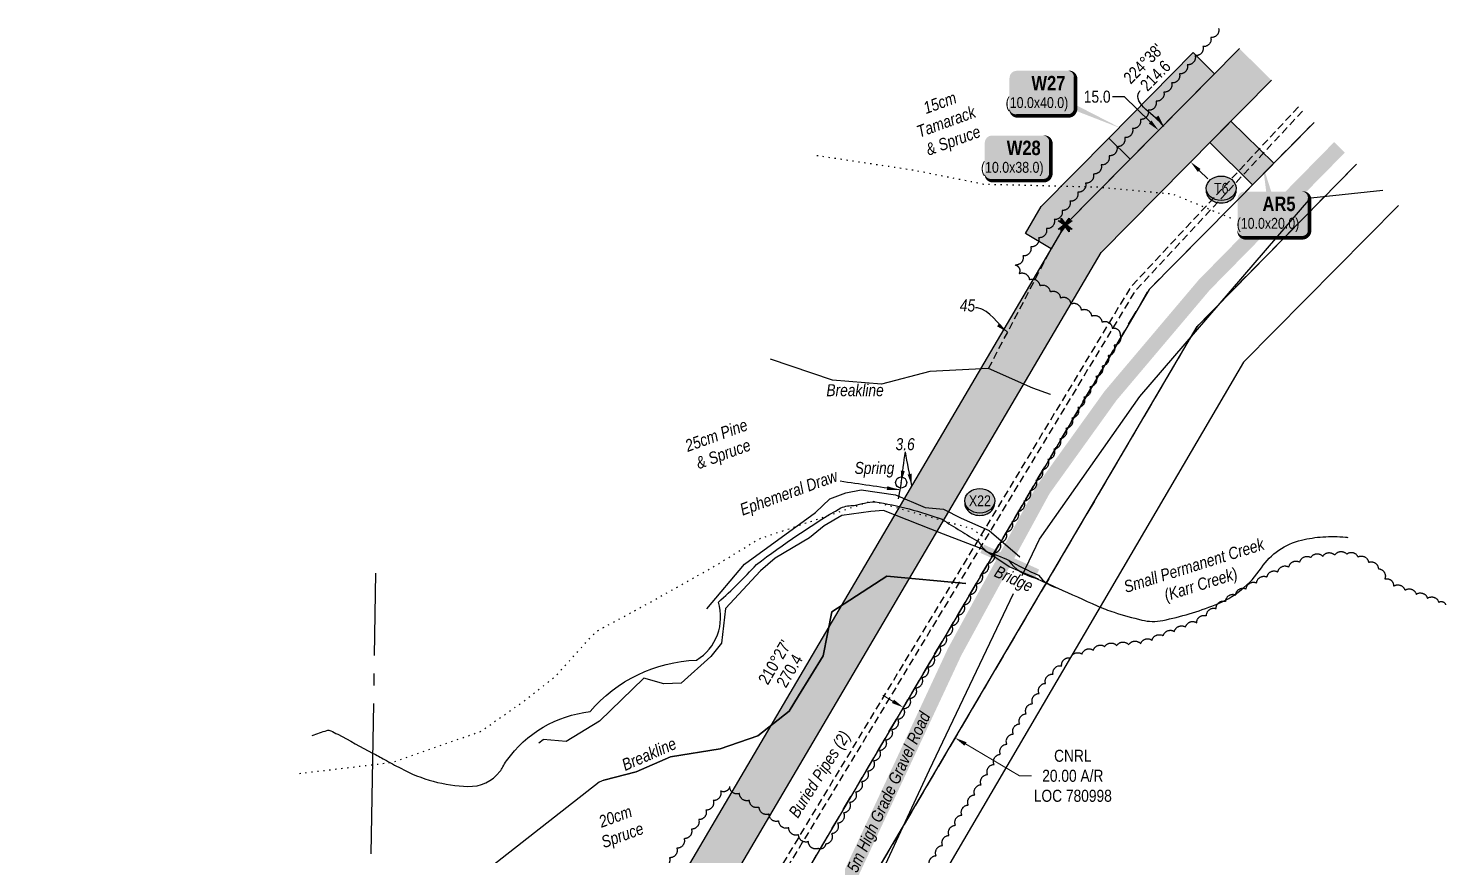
# Model space of a CAD drawing. Extents: x 406232 to 435383, y 6039561 to 6052989.
# Drawn here: x 428632 to 429813, y 6044757 to 6045446 of the extents above; entities that cross this region are included whole.
import ezdxf
from ezdxf.enums import TextEntityAlignment as Align

# ---------------------------------------------------------------- set-up
doc = ezdxf.new("R2010")
doc.units = 0
doc.header["$LTSCALE"] = 5
doc.header["$PDSIZE"] = 0.5
for name, pattern in [('0', [1, 1, 0]), ('foc-ACCESSROAD', [3.75, 2.5, -1.25]), ('foc-QUARTERLINE', [33, 25, -3, 2, -3]), ('foc-TIELINE', [1.875, 1.25, -0.625]), ('foc-TOPO', [1, 0.2, -0.8]), ('foc-TOPO-ephemeral', [6.25, 3.125, -0.625, 0.625, -0.625, 0.625, -0.625]), ('UG_PIPE', [1.875, 1.25, -0.625])]:
    doc.linetypes.add(name, pattern=pattern)
doc.layers.get('Defpoints').update_dxf_attribs({"color": 9})
for name, color, linetype, lineweight in [('AS-GENERAL', 48, 'Continuous', 18), ('F-AR-T', 190, 'Continuous', 9), ('F-RW-T', 190, 'Continuous', 9), ('T-TEXT', 48, 'Continuous', 18), ('T-TIE-T', 201, 'Continuous', 18)]:
    doc.layers.add(name, color=color, linetype=linetype, lineweight=lineweight)
for name, color, linetype in [('AS-PIPE-UG', 44, 'UG_PIPE'), ('AS-PIPE-UG-T', 44, 'Continuous'), ('AS-ROADS', 254, 'Continuous'), ('F-AR', 190, 'foc-ACCESSROAD'), ('F-RW', 190, 'Continuous'), ('L-BD', 7, 'Continuous'), ('L-MON', 1, 'Continuous'), ('L-SECQ', 8, 'foc-QUARTERLINE'), ('P-BUFFER-H 100m', 191, 'Continuous'), ('P-CROSSINGS', 250, 'Continuous'), ('P-PROPOSED', 10, 'Continuous'), ('P-PROPOSED-H', 21, 'Continuous'), ('P-TEMP-BLOCKS', 250, 'Continuous'), ('P-TEMP-H', 41, 'Continuous'), ('P-TEMP_WORKSPACE', 46, 'Continuous'), ('P-TXT', 4, 'Continuous'), ('P-WORKAREA', 113, 'Continuous'), ('P-WORKAREA-H', 111, 'Continuous'), ('T-BUSH', 110, '0'), ('T-BUSH-T', 110, 'Continuous'), ('T-CREEK', 160, 'Continuous'), ('T-DRAW', 143, 'foc-TOPO-ephemeral'), ('T-SLOPE', 48, 'Continuous'), ('T-TIE', 201, 'foc-TIELINE'), ('T-VEGETATION-CHANGE', 104, 'foc-TOPO'), ('T-WATER-T', 170, 'Continuous'), ('WETLAND', 143, 'Continuous')]:
    doc.layers.add(name, color=color, linetype=linetype)
doc.styles.add('80', font='ARIALN.TTF', dxfattribs={"height": 10})
doc.styles.add('80CG', font='ARIALN.TTF', dxfattribs={"height": 10})
doc.styles.add('80L', font='ARIALN.TTF', dxfattribs={"height": 10})
doc.styles.add('80LS', font='ARIALNI.TTF', dxfattribs={"height": 10})
doc.styles.add('BOLD', font='ARIALNB.TTF')
doc.styles.add('Crossing', font='ARIALN.TTF', dxfattribs={"height": 10})
doc.styles.add('foc-LtypeFont', font='ARIALN.TTF', dxfattribs={"height": 7.35})
doc.linetypes.add('foc-TOPO-flowdirection-NOLINE', pattern='A,0,[">",foc-LtypeFont,S=0.3,R=0,X=0,Y=-0.945],-20,[">",foc-LtypeFont,S=0.3,R=0,X=0,Y=-0.945],0', length=20)
doc.dimstyles.new('Compass 5 000', dxfattribs={"dimscale": 5, "dimtxt": 9, "dimasz": 2, "dimexe": 0.2, "dimexo": 0.0625, "dimgap": 0.5, "dimtad": 0, "dimtih": 1, "dimtoh": 1, "dimzin": 0, "dimdsep": 46, "dimtxsty": '80CG', "dimcen": 0.1, "dimse1": 1, "dimse2": 1, "dimclrd": 256, "dimclrt": 256, "dimaunit": 1, "dimadec": 4, "dimazin": 0, "dimtfac": 0.06, "dimtofl": 0, "dimtmove": 0, "dimatfit": 1, "dimfxl": 0.2, "dimtolj": 1, "dimtzin": 0, "dimlwd": -1, "dimarcsym": 0})

# ---------------------------------------------------------------- blocks, each defined once
blk = doc.blocks.new('*D548')
at = {"layer": 'Defpoints', "color": 0, "transparency": 16777216}
for p in [(429355.3, 6044870.6), (429404.1, 6044854.9), (429398.4, 6044845.3)]:
    blk.add_point(p, dxfattribs=at)
at = {"layer": 'F-AR-T', "transparency": 16777216}
for p, q in [((429352.4, 6044885.3), (429343.8, 6044890.4)), ((429412.7, 6044849.9), (429457.8, 6044823.3)), ((429457.8, 6044823.3), (429467.8, 6044823.3))]:
    blk.add_line(p, q, dxfattribs=at)
for points in [[(429353.2, 6044886.8), (429351.5, 6044883.9), (429361, 6044880.3)], [(429413.6, 6044851.3), (429411.9, 6044848.4), (429404.1, 6044854.9)]]:
    blk.add_solid(points, dxfattribs=at)
at = {"layer": 'F-AR-T', "transparency": 16777216, "insert": (429502.1, 6044823.3), "char_height": 10, "attachment_point": 5, "style": '80CG'}
blk.add_mtext('\\A1;CNRL\\P20.00 A/R\\PLOC 780998', dxfattribs=at)
blk = doc.blocks.new('*D546')
at = {"layer": 'Defpoints', "color": 0, "transparency": 16777216}
for p in [(429600.6, 6045388.1), (429573.6, 6045360.8), (429627.2, 6045361.8)]:
    blk.add_point(p, dxfattribs=at)
at = {"layer": 'P-TXT', "transparency": 16777216}
for p, q in [((429545.2, 6045388.8), (429535.2, 6045388.8)), ((429566.4, 6045367.8), (429545.2, 6045388.8)), ((429607.3, 6045327.4), (429614.5, 6045320.4))]:
    blk.add_line(p, q, dxfattribs=at)
for points in [[(429567.6, 6045369), (429565.3, 6045366.6), (429573.6, 6045360.8)], [(429608.5, 6045328.6), (429606.2, 6045326.2), (429600.2, 6045334.5)]]:
    blk.add_solid(points, dxfattribs=at)
at = {"layer": 'P-TXT', "transparency": 16777216, "insert": (429522.4, 6045388.8), "char_height": 10, "attachment_point": 5, "style": '80CG'}
blk.add_mtext('\\A1;15.0', dxfattribs=at)
blk = doc.blocks.new('TEMP')
h = blk.add_hatch(color=255)
h.dxf.hatch_style = 1
h.paths.add_polyline_path([(0, 0.25), (-0.67, 1.15), (-0.67, 0.67), (-1.15, 0.67), (-0.25, 0), (-1.15, -0.67), (-0.67, -0.67), (-0.67, -1.15), (0, -0.25), (0.67, -1.15), (0.67, -0.67), (1.15, -0.67), (0.25, 0), (1.15, 0.67), (0.67, 0.67), (0.67, 1.15)])
h.paths.add_polyline_path([(0.57, 0.85), (0.57, 0.57), (0.85, 0.57), (0.08, 0), (0.85, -0.57), (0.57, -0.57), (0.57, -0.85), (0, -0.08), (-0.57, -0.85), (-0.57, -0.57), (-0.85, -0.57), (-0.08, 0), (-0.85, 0.57), (-0.57, 0.57), (-0.57, 0.85), (0, 0.08)], flags=16)
h = blk.add_hatch(color=1)
h.dxf.hatch_style = 1
h.paths.add_polyline_path([(0, 0.08), (-0.57, 0.85), (-0.57, 0.57), (-0.85, 0.57), (-0.08, 0), (-0.85, -0.57), (-0.57, -0.57), (-0.57, -0.85), (0, -0.08), (0.57, -0.85), (0.57, -0.57), (0.85, -0.57), (0.08, 0), (0.85, 0.57), (0.57, 0.57), (0.57, 0.85)])
at = {"color": 1}
for p, q in [((-0.08, 0), (0.08, 0)), ((0, 0.08), (0, -0.08))]:
    blk.add_line(p, q, dxfattribs=at)
at = {"color": 255, "flags": 128}
blk.add_lwpolyline([(-0.25, 0), (-1.15, 0.67), (-0.67, 0.67), (-0.67, 1.15), (0, 0.25), (0.67, 1.15), (0.67, 0.67), (1.15, 0.67), (0.25, 0), (1.15, -0.67), (0.67, -0.67), (0.67, -1.15), (0, -0.25), (-0.67, -1.15), (-0.67, -0.67), (-1.15, -0.67)], close=True, dxfattribs=at)
at = {"color": 1, "flags": 128}
blk.add_lwpolyline([(-0.08, 0), (-0.85, 0.57), (-0.57, 0.57), (-0.57, 0.85), (0, 0.08), (0.57, 0.85), (0.57, 0.57), (0.85, 0.57), (0.08, 0), (0.85, -0.57), (0.57, -0.57), (0.57, -0.85), (0, -0.08), (-0.57, -0.85), (-0.57, -0.57), (-0.85, -0.57)], close=True, dxfattribs=at)
blk = doc.blocks.new('*D551')
at = {"layer": 'Defpoints', "color": 0, "transparency": 16777216}
for p in [(429326.1, 6044722.4), (429368.6, 6044697.4), (429368.1, 6044696.5)]:
    blk.add_point(p, dxfattribs=at)
at = {"layer": 'F-RW-T', "transparency": 16777216}
for p, q in [((429316.9, 6044726.5), (429308.3, 6044731.5)), ((429376.7, 6044691.4), (429385.3, 6044686.3)), ((429385.3, 6044686.3), (429395.3, 6044686.3))]:
    blk.add_line(p, q, dxfattribs=at)
for points in [[(429317.8, 6044727.9), (429316.1, 6044725), (429325.5, 6044721.4)], [(429377.6, 6044692.8), (429375.9, 6044690), (429368.1, 6044696.5)]]:
    blk.add_solid(points, dxfattribs=at)
at = {"layer": 'F-RW-T', "transparency": 16777216, "insert": (429434.9, 6044686.3), "char_height": 10, "attachment_point": 5, "style": '80CG'}
blk.add_mtext('\\A1;CNRL\\P20.00 P/L R/W\\PPlan 812 2216\\PPLA 800697\\P(18932-41)\\P(18932-20)', dxfattribs=at)
blk = doc.blocks.new('*U635')
h = blk.add_hatch(color=111)
edge = h.paths.add_edge_path()
edge.add_line((-24, -20), (24, -20))
edge.add_arc((24, -14), 6, 270, 360)
edge.add_line((30, -14), (30, 12.5))
edge.add_arc((24, 12.5), 6, 0, 90)
edge.add_line((24, 18.5), (-24, 18.5))
edge.add_arc((-24, 12.5), 6, 90, 180)
edge.add_line((-30, 12.5), (-30, -14))
edge.add_arc((-24, -14), 6, 180, 270)
at = {"flags": 128}
blk.add_lwpolyline([(-8.9, 40.4, 0, 7.5, 0), (0, 0, 0, 0, 0)], format="xyseb", dxfattribs=at)
at = {"color": 250, "flags": 128}
blk.add_lwpolyline([(-24, -20, 3, 3, 0), (24, -20, 3, 3, 0.414214), (30, -14, 3, 3, 0), (30, 12.5, 3, 0, 0.414214), (24, 18.5, 0, 0, 0), (-24, 18.5, 0, 0, 0.414214), (-30, 12.5, 0, 0, 0), (-30, -14, 0, 3, 0.414214)], format="xyseb", close=True, dxfattribs=at)
at = {"color": 250}
for tag, p, height, style in [('TEMP_AREA_W1_001', (-9.2, 2.2), 12, 'BOLD'), ('ENTER_TEXT_001', (-30.7, -12.5), 9, '80')]:
    blk.add_attdef(tag, p, '', height=height, dxfattribs=dict(at, style=style))
blk = doc.blocks.new('*U538')
h = blk.add_hatch(color=191)
edge = h.paths.add_edge_path()
edge.add_line((-21.5, -19.1), (21.5, -19.1))
edge.add_arc((21.5, -13.1), 6, 270, 360)
edge.add_line((27.5, -13.1), (27.5, 12.5))
edge.add_arc((21.5, 12.5), 6, 0, 90)
edge.add_line((21.5, 18.5), (-21.5, 18.5))
edge.add_arc((-21.5, 12.5), 6, 90, 180)
edge.add_line((-27.5, 12.5), (-27.5, -13.1))
edge.add_arc((-21.5, -13.1), 6, 180, 270)
at = {"color": 250, "flags": 128}
blk.add_lwpolyline([(-21.5, -19.1, 3, 3, 0), (21.5, -19.1, 3, 3, 0.414214), (27.5, -13.1, 3, 3, 0), (27.5, 12.5, 3, 0, 0.414214), (21.5, 18.5, 0, 0, 0), (-21.5, 18.5, 0, 0, 0.414214), (-27.5, 12.5, 0, 0, 0), (-27.5, -13.1, 0, 3, 0.414214)], format="xyseb", close=True, dxfattribs=at)
at = {"flags": 128}
blk.add_lwpolyline([(3.2, -14.8, 0, 7.5, 0), (0, 0, 0, 0, 0)], format="xyseb", dxfattribs=at)
at = {"color": 250}
for tag, p, height, style in [('TEMP_AREA_W1_001', (-9.2, 2.2), 12, 'BOLD'), ('ENTER_TEXT_001', (-30.7, -12.5), 9, '80')]:
    blk.add_attdef(tag, p, '', height=height, dxfattribs=dict(at, style=style))
blk = doc.blocks.new('xing3')
h = blk.add_hatch(color=250)
h.dxf.hatch_style = 1
edge = h.paths.add_edge_path()
edge.add_ellipse((0, -2), major_axis=(-12.5, 0), ratio=0.816297, start_angle=0, end_angle=180)
edge.add_line((12.5, -2), (12.5, 0))
edge.add_ellipse((0, 0), major_axis=(-12.5, 0), ratio=0.816297, start_angle=0, end_angle=180, ccw=False)
edge.add_line((-12.5, 0), (-12.5, -2))
at = {"layer": 'P-BUFFER-H 100m'}
h = blk.add_hatch(color=256, dxfattribs=at)
h.dxf.hatch_style = 1
edge = h.paths.add_edge_path()
edge.add_ellipse((0, 0), major_axis=(-12.5, 0), ratio=0.816297, start_angle=0, end_angle=360)
at = {"color": 250}
blk.add_ellipse((0, 0), major_axis=(-12.5, 0), ratio=0.816297, dxfattribs=at)
blk.add_ellipse((0, -2), major_axis=(-12.5, 0), ratio=0.816297, start_param=0, end_param=3.141593, dxfattribs=at)
at = {"color": 250, "style": 'Crossing'}
blk.add_attdef('CROSSING', text='', height=9, dxfattribs=at).set_placement((0.1, 0), align=Align.MIDDLE_CENTER)
at = {"color": 250, "style": 'Crossing', "flags": 1}
for tag, p in [('OWNER', (0.1, -12.5)), ('DESCRIPTION', (0.1, -25.8)), ('LOCATION', (0.1, -39.3)), ('DWG_REF', (0.1, -52.8))]:
    blk.add_attdef(tag, text='', height=9, dxfattribs=at).set_placement(p, align=Align.MIDDLE_CENTER)
blk = doc.blocks.new('xing2')
h = blk.add_hatch(color=50)
h.dxf.hatch_style = 1
edge = h.paths.add_edge_path()
edge.add_ellipse((0, 0), major_axis=(-12.5, 0), ratio=0.816297, start_angle=0, end_angle=360)
h = blk.add_hatch(color=250)
h.dxf.hatch_style = 1
edge = h.paths.add_edge_path()
edge.add_ellipse((0, -2), major_axis=(-12.5, 0), ratio=0.816297, start_angle=0, end_angle=180)
edge.add_line((12.5, -2), (12.5, 0))
edge.add_ellipse((0, 0), major_axis=(-12.5, 0), ratio=0.816297, start_angle=0, end_angle=180, ccw=False)
edge.add_line((-12.5, 0), (-12.5, -2))
at = {"color": 250}
blk.add_ellipse((0, 0), major_axis=(-12.5, 0), ratio=0.816297, dxfattribs=at)
blk.add_ellipse((0, -2), major_axis=(-12.5, 0), ratio=0.816297, start_param=0, end_param=3.141593, dxfattribs=at)
at = {"color": 250, "style": 'Crossing'}
blk.add_attdef('CROSSING', text='', height=9, dxfattribs=at).set_placement((0.1, 0), align=Align.MIDDLE_CENTER)
at = {"color": 250, "style": 'Crossing', "flags": 1}
for tag, p in [('OWNER', (0.1, -12.5)), ('DESCRIPTION', (0.1, -25.8)), ('LOCATION', (0.1, -39.3)), ('DWG_REF', (0.1, -52.8))]:
    blk.add_attdef(tag, text='', height=9, dxfattribs=at).set_placement(p, align=Align.MIDDLE_CENTER)
blk = doc.blocks.new('*U1034')
h = blk.add_hatch(color=191)
edge = h.paths.add_edge_path()
edge.add_line((-21.5, -19.1), (21.5, -19.1))
edge.add_arc((21.5, -13.1), 6, 270, 360)
edge.add_line((27.5, -13.1), (27.5, 12.5))
edge.add_arc((21.5, 12.5), 6, 0, 90)
edge.add_line((21.5, 18.5), (-21.5, 18.5))
edge.add_arc((-21.5, 12.5), 6, 90, 180)
edge.add_line((-27.5, 12.5), (-27.5, -13.1))
edge.add_arc((-21.5, -13.1), 6, 180, 270)
at = {"color": 250, "flags": 128}
blk.add_lwpolyline([(-21.5, -19.1, 3, 3, 0), (21.5, -19.1, 3, 3, 0.414214), (27.5, -13.1, 3, 3, 0), (27.5, 12.5, 3, 0, 0.414214), (21.5, 18.5, 0, 0, 0), (-21.5, 18.5, 0, 0, 0.414214), (-27.5, 12.5, 0, 0, 0), (-27.5, -13.1, 0, 3, 0.414214)], format="xyseb", close=True, dxfattribs=at)
at = {"flags": 128}
blk.add_lwpolyline([(66.5, -29.9, 0, 7.5, 0), (0, 0, 0, 0, 0)], format="xyseb", dxfattribs=at)
at = {"color": 250}
for tag, p, height, style in [('TEMP_AREA_W1_001', (-9.2, 2.2), 12, 'BOLD'), ('ENTER_TEXT_001', (-30.7, -12.5), 9, '80')]:
    blk.add_attdef(tag, p, '', height=height, dxfattribs=dict(at, style=style))

msp = doc.modelspace()

# ---------------------------------------------------------------- hatches: boundary and pattern name
at = {"layer": 'P-PROPOSED-H'}
h = msp.add_hatch(color=256, dxfattribs=at)
h.dxf.hatch_style = 1
h.paths.add_polyline_path([(429166.549, 6044131.455), (429203.942, 6044134.058), (429193.638, 6044282.095), (429141.176, 6044323.989), (429290.743, 6044511.28), (429144.296, 6044628.23), (429184.163, 6044678.152), (429525.702, 6045258.984), (429667.501, 6045402.584), (429640.835, 6045428.926), (429495.754, 6045282.003), (429153.206, 6044699.454), (429091.616, 6044622.33), (429238.063, 6044505.38), (429088.497, 6044318.09), (429157.388, 6044263.075)])
at = {"layer": 'P-TEMP-H'}
h = msp.add_hatch(color=256, dxfattribs=at)
h.dxf.hatch_style = 1
h.paths.add_polyline_path([(429549.906, 6045336.842), (429620.137, 6045407.965), (429602.356, 6045425.522), (429532.125, 6045354.4)])
h = msp.add_hatch(color=256, dxfattribs=at)
h.dxf.hatch_style = 1
h.paths.add_polyline_path([(429549.906, 6045336.842), (429495.754, 6045282.003), (429484.154, 6045262.276), (429462.614, 6045274.942), (429475.789, 6045297.349), (429532.125, 6045354.4)])
at = {"layer": 'P-WORKAREA-H'}
h = msp.add_hatch(color=256, dxfattribs=at)
h.dxf.hatch_style = 1
h.paths.add_polyline_path([(429633.817, 6045368.472), (429669.378, 6045333.357), (429651.821, 6045315.576), (429616.259, 6045350.691)])

# ---------------------------------------------------------------- linework, layer by layer
at = {"layer": 'AS-GENERAL', "const_width": 7.5, "flags": 128}
msp.add_lwpolyline([(429426.657, 6045012.37), (429472.528, 6044991.741)], dxfattribs=at)
at = {"layer": 'AS-PIPE-UG', "flags": 128}
for points in [[(429689.983, 6045380.375), (429550.151, 6045230.066), (429254.903, 6044740.824), (429205.868, 6044660.206), (429138.291, 6044569.856), (429129.553, 6044560.851), (429123.853, 6044559.199), (429118.001, 6044561.976), (429111.143, 6044561.951), (429102.896, 6044556.799), (429082.317, 6044530.707)], [(429693.497, 6045376.903), (429553.798, 6045226.737), (429258.897, 6044738.067), (429209.692, 6044657.171), (429141.673, 6044566.231)]]:
    msp.add_lwpolyline(points, dxfattribs=at)
at = {"layer": 'AS-ROADS', "const_width": 12.494, "flags": 128}
for points in [[(428638.642, 6044102.657), (428663.376, 6044111.124), (428767.513, 6044158.199), (428970.008, 6044282.199), (429196.861, 6044559.606), (429273.558, 6044661.391), (429317.801, 6044742.479), (429403.653, 6044926.451), (429477.413, 6045061.659), (429533.438, 6045139.701), (429611.656, 6045232.196), (429724.138, 6045346.633)], [(428903.745, 6044241.621), (428970.008, 6044282.199), (429196.861, 6044559.606), (429273.558, 6044661.391), (429317.801, 6044742.479), (429403.653, 6044926.451), (429477.413, 6045061.659), (429533.438, 6045139.701), (429611.656, 6045232.196), (429724.138, 6045346.633)]]:
    msp.add_lwpolyline(points, dxfattribs=at)
at = {"layer": 'F-AR'}
msp.add_lwpolyline([(429738.294, 6045332.649), (429605.561, 6045197.601), (429266.713, 6044621.346), (429004.916, 6044293.517), (429009.944, 6044221.23), (429011.459, 6044199.437), (428991.474, 6044198.044), (428961.541, 6044195.962), (428958.705, 6044237.118), (428957.899, 6044248.818), (428953.717, 6044309.494), (428953.717, 6044309.494), (429046.851, 6044426.119), (429065.118, 6044448.992), (429109.136, 6044504.112), (429225.438, 6044649.749), (429565.631, 6045228.293), (429703.055, 6045367.461)], dxfattribs=at)
at = {"layer": 'F-RW'}
for points in [[(428801.576, 6044085.29), (428814.604, 6044275.069), (428907.672, 6044331.924), (429184.163, 6044678.152), (429525.702, 6045258.984), (429667.501, 6045402.584)], [(429703.055, 6045367.461), (429565.631, 6045228.293), (429225.438, 6044649.749), (428941.234, 6044293.862), (428862.695, 6044245.883), (428852.078, 6044091.22)]]:
    msp.add_lwpolyline(points, dxfattribs=at)
at = {"layer": 'L-SECQ', "flags": 128}
msp.add_lwpolyline([(428906.467, 6044098.558), (428921.854, 6044992.106)], dxfattribs=at)
at = {"layer": 'P-TEMP_WORKSPACE', "flags": 128}
for points in [[(429549.906, 6045336.842), (429620.137, 6045407.965), (429602.356, 6045425.522), (429532.125, 6045354.4)], [(429549.906, 6045336.842), (429495.754, 6045282.003), (429484.154, 6045262.276), (429462.614, 6045274.942), (429475.789, 6045297.349), (429532.125, 6045354.4)]]:
    msp.add_lwpolyline(points, close=True, dxfattribs=at)
at = {"layer": 'P-WORKAREA', "flags": 128}
msp.add_lwpolyline([(429633.817, 6045368.472), (429669.378, 6045333.357), (429651.821, 6045315.576), (429616.259, 6045350.691)], close=True, dxfattribs=at)
at = {"layer": 'T-BUSH', "flags": 128}
for points in [[(429623.511, 6045445.75, -0.52056705), (429616.994, 6045438.171, -0.52056705), (429610.477, 6045430.592, -0.52056705), (429603.96, 6045423.013, -0.52056705), (429597.444, 6045415.434, -0.52056705), (429590.927, 6045407.855, -0.52056705), (429584.41, 6045400.276, -0.52056705), (429577.893, 6045392.697, -0.52056705), (429571.376, 6045385.118, -0.52056705), (429564.86, 6045377.539, -0.52056705), (429558.343, 6045369.96, -0.52056705), (429551.826, 6045362.381, -0.52056705), (429545.309, 6045354.802, -0.52056705), (429538.792, 6045347.223, -0.52056705), (429532.276, 6045339.644, -0.52056705), (429525.759, 6045332.066, -0.52056705), (429519.242, 6045324.487, -0.52056705), (429512.725, 6045316.908, -0.52056705), (429506.209, 6045309.329, -0.52056705), (429499.692, 6045301.75, -0.52056705), (429493.175, 6045294.171, -0.52056705), (429486.658, 6045286.592, -0.52056705), (429480.141, 6045279.013, -0.52056705), (429473.625, 6045271.434, -0.52056705), (429467.108, 6045263.855, -0.52056705), (429460.591, 6045256.276, -0.52056705), (429454.074, 6045248.697, -0.52056705), (429457.302, 6045241.488, -0.52056705), (429465.931, 6045236.443, -0.52056705), (429474.56, 6045231.397, -0.52056705), (429483.188, 6045226.352, -0.52056705), (429491.817, 6045221.307, -0.52056705), (429500.446, 6045216.261, -0.52056705), (429509.074, 6045211.216, -0.52056705), (429517.703, 6045206.171, -0.52056705), (429526.332, 6045201.126, -0.52056705), (429534.96, 6045196.08, -0.52056705), (429541.424, 6045190.462, -0.52056705), (429536.42, 6045181.809, -0.52056705), (429531.416, 6045173.157, -0.52056705), (429526.412, 6045164.504, -0.52056705), (429521.408, 6045155.851, -0.52056705), (429516.404, 6045147.199, -0.52056705), (429511.4, 6045138.546, -0.52056705), (429506.396, 6045129.893, -0.52056705), (429501.392, 6045121.241, -0.52056705), (429496.388, 6045112.588, -0.52056705), (429491.384, 6045103.935, -0.52056705), (429486.38, 6045095.283, -0.52056705), (429481.376, 6045086.63, -0.52056705), (429476.372, 6045077.977, -0.52056705), (429471.368, 6045069.325, -0.52056705), (429466.364, 6045060.672, -0.52056705), (429461.36, 6045052.019, -0.52056705), (429456.356, 6045043.367, -0.52056705), (429451.352, 6045034.714, -0.52056705), (429446.348, 6045026.061, -0.52056705), (429441.344, 6045017.409, -0.52056705), (429436.34, 6045008.756, -0.52056705), (429431.336, 6045000.103, -0.52056705), (429426.332, 6044991.451, -0.52056705), (429421.328, 6044982.798, -0.52056705), (429416.324, 6044974.145, -0.52056705), (429411.32, 6044965.493, -0.52056705), (429406.316, 6044956.84, -0.52056705), (429401.312, 6044948.187, -0.52056705), (429396.308, 6044939.535, -0.52056705), (429391.304, 6044930.882, -0.52056705), (429386.3, 6044922.229, -0.52056705), (429381.296, 6044913.577, -0.52056705), (429376.292, 6044904.924, -0.52056705), (429371.288, 6044896.271, -0.52056705), (429366.284, 6044887.619, -0.52056705), (429361.279, 6044878.966, -0.52056705), (429356.275, 6044870.313, -0.52056705), (429351.271, 6044861.661, -0.52056705), (429346.267, 6044853.008, -0.52056705), (429341.263, 6044844.355, -0.52056705), (429336.259, 6044835.703, -0.52056705), (429331.255, 6044827.05, -0.52056705), (429326.251, 6044818.397, -0.52056705), (429321.247, 6044809.745, -0.52056705), (429316.243, 6044801.092, -0.52056705), (429311.239, 6044792.439, -0.52056705), (429306.235, 6044783.787, -0.52056705), (429301.231, 6044775.134, -0.52056705), (429296.227, 6044766.481, -0.52056705), (429290.116, 6044762.822, -0.52056705), (429281.924, 6044768.549, -0.52056705), (429273.732, 6044774.276, -0.52056705), (429265.54, 6044780.004, -0.52056705), (429257.348, 6044785.731, -0.52056705), (429249.156, 6044791.458, -0.52056705), (429240.964, 6044797.185, -0.52056705), (429232.772, 6044802.912, -0.52056705), (429224.58, 6044808.639, -0.52056705), (429216.388, 6044814.366, -0.52056705), (429208.803, 6044810.69, -0.52056705), (429202.729, 6044802.752, -0.52056705), (429196.654, 6044794.814, -0.52056705), (429190.579, 6044786.877, -0.52056705), (429184.505, 6044778.939, -0.52056705), (429178.43, 6044771.001, -0.52056705), (429172.355, 6044763.064, -0.52056705), (429166.28, 6044755.126, -0.52056705), (429160.206, 6044747.188, -0.52056705), (429154.131, 6044739.251, -0.52056705), (429148.056, 6044731.313, -0.52056705), (429141.981, 6044723.375, -0.52056705), (429135.907, 6044715.438, -0.52056705), (429129.832, 6044707.5, -0.52056705), (429123.757, 6044699.562, -0.52056705), (429117.683, 6044691.625, -0.52056705), (429111.608, 6044683.687, -0.52056705), (429105.533, 6044675.749, -0.52056705), (429099.458, 6044667.812, -0.52056705), (429093.384, 6044659.874, -0.52056705), (429087.309, 6044651.936, -0.52056705), (429081.234, 6044643.999, -0.52056705), (429075.16, 6044636.061, -0.52056705), (429069.085, 6044628.123, -0.52056705), (429063.01, 6044620.186, -0.52056705), (429056.935, 6044612.248, -0.52056705), (429050.861, 6044604.31, -0.52056705), (429050.688, 6044596.266, -0.52056705), (429058.753, 6044590.361, -0.52056705), (429066.818, 6044584.456, -0.52056705), (429074.883, 6044578.552, -0.52056705), (429082.948, 6044572.647, -0.52056705), (429087.329, 6044566.181, -0.52056705), (429081.388, 6044558.143, -0.52056705), (429075.446, 6044550.105, -0.52056705), (429069.505, 6044542.067, -0.52056705), (429063.564, 6044534.028, -0.52056705), (429057.623, 6044525.99, -0.52056705), (429051.682, 6044517.952, -0.52056705), (429045.741, 6044509.914, -0.52056705), (429039.8, 6044501.876, -0.52056705), (429033.859, 6044493.837, -0.52056705), (429027.918, 6044485.799, -0.52056705), (429020.197, 6044486.124, -0.52056705), (429011.498, 6044491.047, -0.52056705), (429002.799, 6044495.97, -0.52056705), (428994.1, 6044500.893, -0.52056705), (428985.401, 6044505.816, -0.52056705), (428976.702, 6044510.739, -0.52056705), (428968.003, 6044515.662, -0.52056705), (428959.304, 6044520.584, -0.52056705), (428950.605, 6044525.507, -0.52056705), (428941.906, 6044530.43, -0.52056705), (428933.141, 6044535.23, -0.52056705), (428924.2, 6044539.699, -0.52056705), (428915.259, 6044544.168, -0.52056705), (428906.319, 6044548.637, -0.52056705), (428897.378, 6044553.106, -0.52056705), (428888.437, 6044557.575, -0.52056705), (428879.497, 6044562.044, -0.52056705), (428870.556, 6044566.513, -0.52056705), (428861.615, 6044570.983, -0.52056705), (428852.675, 6044575.452, -0.52056705), (428843.734, 6044579.921, -0.52056705), (428834.957, 6044584.308, -0.52056705)], [(429153.992, 6044129.779, -0.1629557), (429156.085, 6044133.039, -0.52056705), (429155.424, 6044143.013, -0.52056705), (429154.762, 6044152.986, -0.52056705), (429154.101, 6044162.96, -0.52056705), (429153.44, 6044172.933, -0.52056705), (429152.778, 6044182.907, -0.52056705), (429152.117, 6044192.88, -0.52056705), (429148.915, 6044200.086, -0.52056705), (429138.922, 6044199.89, -0.52056705), (429128.928, 6044199.694, -0.52056705), (429118.935, 6044199.498, -0.52056705), (429108.941, 6044199.302, -0.52056705), (429098.948, 6044199.106, -0.52056705), (429088.954, 6044198.91, -0.52056705), (429078.961, 6044198.714, -0.52056705), (429068.967, 6044198.519, -0.52056705), (429058.974, 6044198.323, -0.52056705), (429048.98, 6044198.127, -0.52056705), (429038.986, 6044197.931, -0.52056705), (429028.993, 6044197.735, -0.52056705), (429018.999, 6044197.539, -0.52056705), (429009.006, 6044197.343, -0.52056705), (429000.174, 6044198.37, -0.52056705), (428999.856, 6044208.361, -0.52056705), (428999.539, 6044218.351, -0.52056705), (428999.221, 6044228.341, -0.52056705), (428998.903, 6044238.332, -0.52056705), (428998.586, 6044248.322, -0.52056705), (428998.989, 6044258.218, -0.52056705), (429001.865, 6044267.791, -0.52056705), (429004.741, 6044277.364, -0.52056705), (429008.185, 6044286.645, -0.52056705), (429014.274, 6044294.572, -0.52056705), (429020.363, 6044302.499, -0.52056705), (429026.452, 6044310.425, -0.52056705), (429032.541, 6044318.352, -0.52056705), (429038.63, 6044326.279, -0.52056705), (429044.719, 6044334.206, -0.52056705), (429050.808, 6044342.132, -0.52056705), (429056.897, 6044350.059, -0.52056705), (429062.986, 6044357.986, -0.52056705), (429069.075, 6044365.913, -0.52056705), (429075.164, 6044373.839, -0.52056705), (429081.253, 6044381.766, -0.52056705), (429087.342, 6044389.693, -0.52056705), (429093.431, 6044397.619, -0.52056705), (429099.52, 6044405.546, -0.52056705), (429105.609, 6044413.473, -0.52056705), (429111.698, 6044421.4, -0.52056705), (429117.787, 6044429.326, -0.52056705), (429123.876, 6044437.253, -0.52056705), (429129.966, 6044445.179, -0.52056705), (429136.059, 6044453.103, -0.52056705), (429142.152, 6044461.026, -0.52056705), (429148.246, 6044468.95, -0.52056705), (429154.339, 6044476.873, -0.52056705), (429160.432, 6044484.796, -0.52056705), (429166.525, 6044492.72, -0.52056705), (429172.619, 6044500.643, -0.52056705), (429178.712, 6044508.567, -0.52056705), (429184.805, 6044516.49, -0.52056705), (429190.898, 6044524.414, -0.52056705), (429196.992, 6044532.337, -0.52056705), (429203.085, 6044540.261, -0.52056705), (429209.178, 6044548.184, -0.52056705), (429215.107, 6044556.226, -0.52056705), (429220.693, 6044564.515, -0.52056705), (429226.278, 6044572.804, -0.52056705), (429231.864, 6044581.093, -0.52056705), (429237.45, 6044589.382, -0.52056705), (429243.036, 6044597.671, -0.52056705), (429248.622, 6044605.96, -0.52056705), (429254.208, 6044614.249, -0.52056705), (429259.794, 6044622.538, -0.52056705), (429265.379, 6044630.827, -0.52056705), (429270.965, 6044639.116, -0.52056705), (429276.551, 6044647.405, -0.52056705), (429282.13, 6044655.698, -0.52056705), (429287.706, 6044663.994, -0.52056705), (429293.282, 6044672.289, -0.52056705), (429298.858, 6044680.585, -0.52056705), (429304.434, 6044688.881, -0.52056705), (429310.01, 6044697.176, -0.52056705), (429315.586, 6044705.472, -0.52056705), (429321.162, 6044713.768, -0.52056705), (429326.738, 6044722.063, -0.52056705), (429332.314, 6044730.359, -0.52056705), (429340.282, 6044733.677, -0.52056705), (429350.243, 6044732.847, -0.52056705), (429360.204, 6044732.017, -0.52056705), (429369.131, 6044734.009, -0.52056705), (429376.201, 6044741.075, -0.52056705), (429382.933, 6044748.412, -0.52056705), (429388.288, 6044756.852, -0.52056705), (429393.642, 6044765.292, -0.52056705), (429398.997, 6044773.732, -0.52056705), (429404.352, 6044782.172, -0.52056705), (429409.707, 6044790.612, -0.52056705), (429415.062, 6044799.052, -0.52056705), (429420.417, 6044807.492, -0.52056705), (429425.772, 6044815.932, -0.52056705), (429431.126, 6044824.372, -0.52056705), (429436.481, 6044832.812, -0.52056705), (429441.836, 6044841.252, -0.52056705), (429447.191, 6044849.692, -0.52056705), (429452.546, 6044858.132, -0.52056705), (429457.901, 6044866.572, -0.52056705), (429463.256, 6044875.012, -0.52056705), (429468.611, 6044883.452, -0.52056705), (429473.965, 6044891.892, -0.52056705), (429479.32, 6044900.332, -0.52056705), (429485.624, 6044907.997, -0.52056705), (429492.826, 6044914.929, -0.52056705), (429500.269, 6044921.463, -0.52056705), (429509.731, 6044924.687, -0.52056705), (429519.192, 6044927.911, -0.52056705), (429528.703, 6044930.895, -0.52056705), (429538.666, 6044931.692, -0.52056705), (429548.63, 6044932.488, -0.52056705), (429558.594, 6044933.285, -0.52056705), (429568.071, 6044936.182, -0.52056705), (429577.371, 6044939.845, -0.52056705), (429586.672, 6044943.507, -0.52056705), (429595.972, 6044947.169, -0.52056705), (429605.273, 6044950.831, -0.52056705), (429613.403, 6044956.589, -0.52056705), (429621.4, 6044962.585, -0.52056705), (429629.398, 6044968.581, -0.52056705), (429637.756, 6044974.027, -0.52056705), (429646.435, 6044978.985, -0.52056705), (429655.115, 6044983.942, -0.52056705), (429663.794, 6044988.9, -0.52056705), (429672.836, 6044993.139, -0.52056705), (429681.978, 6044997.181, -0.52056705), (429691.12, 6045001.223, -0.52056705), (429700.295, 6045005.137, -0.52056705), (429710.246, 6045006.075, -0.52056705), (429720.197, 6045007.014, -0.52056705), (429730.149, 6045007.952, -0.52056705), (429739.483, 6045005.586, -0.52056705), (429748.424, 6045001.118, -0.52056705), (429756.525, 6044995.718, -0.52056705), (429761.893, 6044987.287, -0.52056705), (429769.16, 6044981.235, -0.52056705), (429778.574, 6044977.875, -0.52056705), (429787.987, 6044974.514, -0.52056705), (429797.401, 6044971.153, -0.52056705), (429806.814, 6044967.793, -0.52056705), (429812.562, 6044965.741)]]:
    msp.add_lwpolyline(points, format="xyb", dxfattribs=at)
at = {"layer": 'T-CREEK'}
msp.add_circle((429359.156, 6045067.536), 4.623, dxfattribs=at)
at = {"layer": 'T-DRAW', "flags": 128}
for points in [[(429359.156, 6045067.536), (429356.646, 6045054.084)], [(429057.563, 6044850.679), (429061.151, 6044853.626)]]:
    msp.add_lwpolyline(points, dxfattribs=at)
at = {"layer": 'T-SLOPE', "flags": 128}
for points in [[(429483.483, 6045140.899), (429483.463, 6045140.889), (429468.818, 6045145.996), (429431.946, 6045162.434), (429383.028, 6045159.954), (429342.751, 6045149.426), (429301.903, 6045152.809), (429250.401, 6045170.281)], [(429197.358, 6044962.404), (429228.741, 6044999.556), (429287.856, 6045042.609), (429299.696, 6045053.896), (429313.218, 6045058.939), (429325.918, 6045061.601), (429354.381, 6045057.439), (429379.288, 6045046.774), (429394.321, 6045045.439), (429409.026, 6045037.909), (429432.351, 6045027.544), (429458.111, 6045005.699)]]:
    msp.add_lwpolyline(points, dxfattribs=at)
at = {"layer": 'T-TIE', "flags": 128}
msp.add_lwpolyline([(429431.946, 6045162.434), (429484.154, 6045262.276)], dxfattribs=at)
at = {"layer": 'T-VEGETATION-CHANGE', "flags": 128}
for points in [[(429633.602, 6045287.631), (429585.498, 6045307.568), (429522.141, 6045313.432), (429428.278, 6045315.778), (429369.614, 6045327.506), (429287.74, 6045339.838)], [(428858.18, 6044825.366), (428935.164, 6044834.509), (429008.962, 6044860.269), (429044.105, 6044884.859), (429071.047, 6044905.935), (429105.018, 6044943.404), (429148.36, 6044966.823), (429204.587, 6044998.437), (429240.901, 6045020.685), (429334.719, 6045052.382), (429418.037, 6045029.215), (429429.751, 6045021.018)]]:
    msp.add_lwpolyline(points, dxfattribs=at)
at = {"layer": 'WETLAND'}
msp.add_lwpolyline([(429459.974, 6044990.168), (429474.423, 6045020.41), (429557.991, 6045139.327), (429700.205, 6045304.691), (429760.302, 6045310.908)], dxfattribs=at)

# ---------------------------------------------------------------- block references
at = {"layer": 'L-MON', "xscale": 4.997718399999945, "yscale": 4.997718399999945, "zscale": 12.49429599999985}
msp.add_blockref('TEMP', (429495.754, 6045282.003), dxfattribs=at)
at = {"layer": 'P-CROSSINGS', "xscale": 0.99954368, "yscale": 0.99954368, "zscale": 0.99954368}
for name, p, values in [('xing3', (429625.632, 6045312.568), {'CROSSING': 'T6'}), ('xing2', (429424.638, 6045052.361), {'CROSSING': 'X22'})]:
    msp.add_blockref(name, p, dxfattribs=at).add_auto_attribs(values)
at = {"layer": 'P-TEMP-BLOCKS'}
for name, p, values in [('*U1034', (429476.868, 6045391.923), {'TEMP_AREA_W1_001': 'W27', 'ENTER_TEXT_001': '(10.0x40.0)'}), ('*U538', (429456.289, 6045338.011), {'TEMP_AREA_W1_001': 'W28', 'ENTER_TEXT_001': '(10.0x38.0)'}), ('*U635', (429669.244, 6045291.388), {'TEMP_AREA_W1_001': 'AR5', 'ENTER_TEXT_001': '(10.0x20.0)'})]:
    msp.add_blockref(name, p, dxfattribs=at).add_auto_attribs(values)

# ---------------------------------------------------------------- texts
at = {"layer": 'AS-GENERAL', "insert": (429437.892, 6044999.714), "char_height": 9.99544, "attachment_point": 1, "rotation": 335.785831, "style": '80L'}
msp.add_mtext_dynamic_manual_height_columns('\\pi2.24897;{\\fArial Narrow|b0|i1|c0|p34;Bridge}', width=36.80925, gutter_width=49.978, heights=[0], dxfattribs=at)
at = {"layer": 'L-BD', "color": 5, "style": '80L'}
for s, p in [("210°27'", (429253.864, 6044917.976)), ('270.4', (429266.142, 6044910.756))]:
    msp.add_text(s, height=9.9954, rotation=59.5438, dxfattribs=at).set_placement(p, align=Align.MIDDLE)
at = {"layer": 'T-BUSH-T', "char_height": 9.99082, "attachment_point": 1, "rotation": 20, "style": '80L'}
for s, width, insert in [('\\pi21.13138;{\\fArial Narrow|b0|i1|c0|p34;15cm \\P\\pi9.15058;Tamarack \\P\\pi11.23597;& Spruce}', 68.36429, (429356.658, 6045376.521)), ('\\pi7.62401;{\\fArial Narrow|b0|i1|c0|p34;25cm Pine \\P\\pi11.23597;& Spruce}', 68.36429, (429170.948, 6045099.781)), ('\\pi4.47651;{\\fArial Narrow|b0|i1|c0|p34;20cm \\P\\pi0.45565;Spruce}', 36.0768, (429102.123, 6044787.91))]:
    msp.add_mtext_dynamic_manual_height_columns(s, width=width, gutter_width=49.978, heights=[0], dxfattribs=dict(at, insert=insert))
at = {"layer": 'T-CREEK', "insert": (429320.405, 6045084.705), "char_height": 9.99544, "attachment_point": 1, "style": '80L'}
msp.add_mtext_dynamic_manual_height_columns('{\\fArial Narrow|b0|i1|c0|p34;Spring}', width=24.1955, gutter_width=49.977, heights=[0], dxfattribs=at)
at = {"layer": 'T-TEXT', "insert": (429320.781, 6045149.456), "char_height": 9.9954, "width": 18.489, "attachment_point": 2, "style": '80L'}
msp.add_mtext('{\\fArial Narrow|b0|i1|c0|p34;Breakline}', dxfattribs=at)
at = {"layer": 'T-TEXT', "insert": (429147.205, 6044846.006), "char_height": 9.9954, "width": 18.489, "attachment_point": 2, "rotation": 23.69835, "style": '80L'}
msp.add_mtext('{\\fArial Narrow|b0|i1|c0|p34;Breakline}', dxfattribs=at)
at = {"layer": 'T-TIE-T', "style": '80LS'}
msp.add_text('45', height=9.9954, dxfattribs=at).set_placement((429414.396, 6045214.936), align=Align.MIDDLE)
at = {"layer": 'T-TIE-T', "insert": (429354.533, 6045104.487), "char_height": 9.99544, "attachment_point": 1, "style": '80L'}
msp.add_mtext_dynamic_manual_height_columns('{\\fArial Narrow|b0|i1|c0|p34;3.6}', width=14.28662, gutter_width=49.977, heights=[0], dxfattribs=at)
at = {"layer": 'T-WATER-T', "attachment_point": 1, "style": '80L'}
for s, width, gutter_width, insert, char_height, rotation in [('\\pi0.32611;{\\fArial Narrow|b0|i1|c0|p34;Ephemeral Draw}', 85.98844, 49.977, (429223.43, 6045049.164), 9.99544, 20), ('\\pi1.04344;{\\fArial Narrow|b0|i1|c0|p34;Small Permanent Creek\\P\\pi31.04327;(Karr Creek)}', 123.42937, 49.978, (429542.489, 6044984.787), 9.9954, 17.443644)]:
    msp.add_mtext_dynamic_manual_height_columns(s, width=width, gutter_width=gutter_width, heights=[0], dxfattribs=dict(at, insert=insert, char_height=char_height, rotation=rotation))

# ---------------------------------------------------------------- dimensions: what is measured, and where the dimension line sits
at = {"layer": 'F-AR-T'}
dim = msp.add_linear_dim(base=(429404.088, 6044854.922), p1=(429355.305, 6044870.602), p2=(429398.399, 6044845.251), angle=329.532618, text='CNRL\\P20.00 A/R\\PLOC 780998', dimstyle='Compass 5 000', dxfattribs=at)
dim.commit()
dim.dimension.update_dxf_attribs({"geometry": '*D548', "text_midpoint": (429502.136, 6044823.311), "dimtype": 161})
at = {"layer": 'F-RW-T'}
dim = msp.add_aligned_dim(p1=(429326.107, 6044722.353), p2=(429368.645, 6044697.416), distance=-1.108, text='CNRL\\P20.00 P/L R/W\\PPlan 812 2216\\PPLA 800697\\P(18932-41)\\P(18932-20)', dimstyle='Compass 5 000', dxfattribs=at)
dim.commit()
dim.dimension.update_dxf_attribs({"geometry": '*D551', "text_midpoint": (429434.878, 6044686.345)})

# ---------------------------------------------------------------- leaders
at = {"layer": 'T-TIE-T', "path_type": 1}
for points in [[(429447.769, 6045192.693), (429422.635, 6045212.888), (429420.951, 6045213.128)], [(429368.039, 6045064.807), (429362.681, 6045093.165)]]:
    msp.add_leader(points, dimstyle='Compass 5 000', override={"dimgap": 0.5, "dimtad": 0}, dxfattribs=at)
msp.add_leader([(429359.158, 6045067.406), (429362.681, 6045093.165)], dimstyle='Compass 5 000', dxfattribs=at)
at = {"layer": 'T-WATER-T', "path_type": 1}
msp.add_leader([(429357.294, 6045061.446), (429308.268, 6045068.582)], dimstyle='Compass 5 000', override={"dimgap": 0.5, "dimtad": 0}, dxfattribs=at)

# ---------------------------------------------------------------- next in the draw order: texts
at = {"layer": 'AS-PIPE-UG-T', "insert": (429264.615, 6044792.583), "char_height": 9.99544, "attachment_point": 1, "rotation": 57.462423, "style": '80L', "bg_fill": 3, "box_fill_scale": 1.15, "bg_fill_color": 256, "bg_fill_true_color": 256, "bg_fill_transparency": 0}
msp.add_mtext_dynamic_manual_height_columns('\\pi0.29884;{\\fArial Narrow|b0|i1|c0|p34;Buried Pipes (2)}', width=81.5362, gutter_width=49.978, heights=[0], dxfattribs=at)

# ---------------------------------------------------------------- next in the draw order: linework, layer by layer
at = {"layer": 'F-RW'}
for points in [[(429703.055, 6045367.461), (429565.631, 6045228.293), (429225.438, 6044649.749), (428941.234, 6044293.862), (428890.693, 6044262.987)], [(428842.015, 6044090.039), (428870.081, 6044124.674), (428870.081, 6044124.674), (429266.713, 6044621.346), (429605.561, 6045197.601), (429738.294, 6045332.649)], [(429773.213, 6045298.154), (429644.36, 6045167.719), (429305.766, 6044590.159), (428940.386, 6044132.622), (428974.363, 6044105.579)]]:
    msp.add_lwpolyline(points, dxfattribs=at)
at = {"layer": 'P-PROPOSED', "flags": 128}
for points in [[(429640.835, 6045428.926), (429495.754, 6045282.003), (429153.206, 6044699.454), (429091.616, 6044622.33), (429238.063, 6044505.38), (429088.497, 6044318.09), (429157.388, 6044263.075), (429166.549, 6044131.455)], [(429203.942, 6044134.058), (429193.638, 6044282.095), (429141.176, 6044323.989), (429290.743, 6044511.28), (429144.296, 6044628.23), (429184.163, 6044678.152), (429525.702, 6045258.984), (429667.501, 6045402.584)]]:
    msp.add_lwpolyline(points, dxfattribs=at)
at = {"layer": 'T-CREEK', "flags": 128}
msp.add_lwpolyline([(428868.733, 6044857.026, -0.00854389), (428880.998, 6044861.129, -0.19864852), (428884.371, 6044860.836, -0.00329435), (428889.961, 6044857.888, -0.00063224), (428918.968, 6044842.3, -0.00046825), (428928.994, 6044836.882, 0.00034867), (428942.452, 6044829.608, 0.11607795), (428998.478, 6044814.478, 0.23893043), (429025.129, 6044826.909, 0.05248698), (429027.586, 6044830.825, -0.04095369), (429030.616, 6044835.91, -0.21329756), (429100.136, 6044876.758, -0.20956343), (429188.748, 6044919.734, 0.34378488), (429206.995, 6044968.007, 0.0240445), (429238.667, 6044999.174, -0.03132203), (429308.952, 6045046.544, -0.09533424), (429320.151, 6045048.459, -0.0529044), (429337.48, 6045051.557, -0.04928382), (429393.304, 6045036.915, 0.01285966), (429423.916, 6045018.174, 0.1108283), (429430.185, 6045010.224, -0.02496687), (429448.531, 6045002.886, 0.180307), (429470.609, 6044988.162, -0.00084633), (429489.609, 6044979.625, 0.00049162), (429522.307, 6044964.906, 0.02828518), (429536.494, 6044959.477, 0.01791198), (429559.581, 6044953.011, 0.11084855), (429577.028, 6044952.724, 0.04210712), (429620.609, 6044965.658, 0.15244458), (429659.142, 6044996.514, -0.1879436), (429692.436, 6045019.598, -0.04183402), (429710.346, 6045022.324, -0.04008161), (429729.249, 6045022.084, -0.00815891), (429731.186, 6045021.872, -0.00815891)], format="xyb", dxfattribs=at)
at = {"layer": 'T-CREEK', "linetype": 'foc-TOPO-flowdirection-NOLINE', "flags": 128}
msp.add_lwpolyline([(428868.733, 6044857.026, -0.00854389), (428880.998, 6044861.129, -0.19864852), (428884.371, 6044860.836, -0.00329435), (428889.961, 6044857.888, -0.00063224), (428918.968, 6044842.3, -0.00046825), (428928.994, 6044836.882, 0.00034867), (428942.452, 6044829.608, 0.11607795), (428998.478, 6044814.478, 0.23893043), (429025.129, 6044826.909, 0.05248698), (429027.586, 6044830.825, -0.04095369), (429030.616, 6044835.91, -0.21329756), (429100.136, 6044876.758, -0.20956343), (429188.748, 6044919.734, 0.34378488), (429206.995, 6044968.007, 0.0240445), (429238.667, 6044999.174, -0.03132203), (429308.952, 6045046.544, -0.09533424), (429320.151, 6045048.459, -0.0529044), (429337.48, 6045051.557, -0.04928382), (429393.304, 6045036.915, 0.01285966), (429423.916, 6045018.174, 0.1108283), (429430.185, 6045010.224, -0.02496687), (429448.531, 6045002.886, 0.02322507), (429473.64, 6044990.374, 0.18312879), (429489.609, 6044979.625, 0.00049162), (429522.307, 6044964.906, 0.02828518), (429536.494, 6044959.477, 0.01791198), (429559.581, 6044953.011, 0.11084855), (429577.028, 6044952.724, 0.04210712), (429620.609, 6044965.658, 0.15244458), (429659.142, 6044996.514, -0.1879436), (429692.436, 6045019.598, -0.04183402), (429710.346, 6045022.324, -0.04008161), (429729.249, 6045022.084, -0.00815891), (429731.186, 6045021.872, -0.00815891)], format="xyb", dxfattribs=at)
at = {"layer": 'T-SLOPE', "flags": 128}
for points in [[(429473.588, 6044987.214), (429449.141, 6044997.269), (429427.781, 6045011.746), (429394.303, 6045024.609), (429344.363, 6045044.336), (429333.981, 6045043.564), (429309.861, 6045040.226), (429295.161, 6045031.616), (429282.911, 6045021.561), (429254.281, 6045004.646), (429241.963, 6044993.954), (429213.026, 6044962.546), (429209.556, 6044933.916), (429200.586, 6044922.711), (429176.053, 6044900.561), (429161.443, 6044899.826), (429144.801, 6044904.624), (429107.981, 6044868.969), (429080.203, 6044851.946), (429061.151, 6044853.626)], [(429413.101, 6044983.349), (429347.168, 6044989.621), (429301.371, 6044959.934), (429294.278, 6044923.296), (429273.551, 6044889.819), (429265.886, 6044877.156), (429239.883, 6044856.704), (429208.553, 6044845.894), (429167.231, 6044839.094), (429138.593, 6044826.524), (429111.671, 6044819.664), (429107.649, 6044818.132), (429016.766, 6044746.587), (428953.906, 6044728.233)], [(429111.671, 6044819.664), (429138.593, 6044826.524), (429167.231, 6044839.094), (429208.553, 6044845.894), (429239.883, 6044856.704), (429265.886, 6044877.156), (429273.551, 6044889.819), (429294.278, 6044923.296), (429301.371, 6044959.934), (429347.168, 6044989.621), (429413.101, 6044983.349)]]:
    msp.add_lwpolyline(points, dxfattribs=at)
at = {"layer": 'WETLAND'}
msp.add_lwpolyline([(429148.055, 6044125.974), (429134.657, 6044200.054), (429032.131, 6044203.361), (429015.682, 6044276.902), (429088.355, 6044362.111), (429187.574, 6044494.403), (429276.871, 6044600.237), (429382.704, 6044828.44), (429452.766, 6044975.082)], dxfattribs=at)

# ---------------------------------------------------------------- next in the draw order: texts
at = {"layer": 'T-TEXT', "insert": (429344.117, 6044811.991), "char_height": 9.9954, "width": 145.76957, "attachment_point": 2, "rotation": 64.983448, "style": '80L'}
msp.add_mtext('{\\fArial Narrow|b0|i1|c0|p34;5m High Grade Gravel Road}', dxfattribs=at)

# ---------------------------------------------------------------- next in the draw order: texts
at = {"layer": 'L-BD', "insert": (429567.318, 6045409.887), "char_height": 9.9954, "width": 28.21127, "attachment_point": 2, "rotation": 45.3613, "style": '80L', "bg_fill": 3, "box_fill_scale": 1.15, "bg_fill_color": 256, "bg_fill_true_color": 256, "bg_fill_transparency": 0}
msp.add_mtext('214.6', dxfattribs=at)

# ---------------------------------------------------------------- next in the draw order: texts
at = {"layer": 'L-BD', "insert": (429557.176, 6045419.887), "char_height": 9.9954, "width": 39.15443, "attachment_point": 2, "rotation": 45.3613, "style": '80L', "bg_fill": 3, "box_fill_scale": 1.15, "bg_fill_color": 256, "bg_fill_true_color": 256, "bg_fill_transparency": 0}
msp.add_mtext("224°38'", dxfattribs=at)

# ---------------------------------------------------------------- next in the draw order: dimensions: what is measured, and where the dimension line sits
at = {"layer": 'P-TXT'}
dim = msp.add_linear_dim(base=(429573.551, 6045360.787), p1=(429627.237, 6045361.808), p2=(429600.566, 6045388.145), angle=135.361329, text='15.0', dimstyle='Compass 5 000', dxfattribs=at)
dim.commit()
dim.dimension.update_dxf_attribs({"geometry": '*D546', "text_midpoint": (429522.419, 6045388.811), "dimtype": 161})

# ---------------------------------------------------------------- next in the draw order: leaders
at = {"layer": 'L-BD', "path_type": 1}
msp.add_leader([(429577.963, 6045364.014), (429557.435, 6045392.755), (429558.257, 6045393.988)], dimstyle='Compass 5 000', override={"dimgap": 0.5, "dimtad": 0}, dxfattribs=at)

doc.saveas('drawing.dxf')
